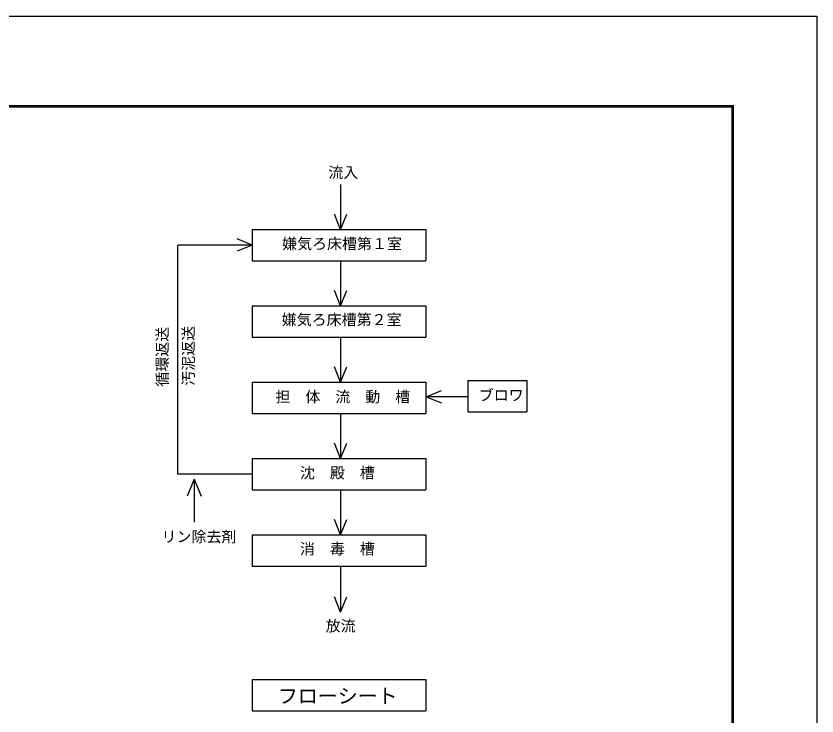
# Model space of a CAD drawing. Units: millimetres, scale not verified. Extents: x -23960 to 8910, y -6308 to 6308.
# Drawn here: x 4095 to 8910, y 2100 to 6308 of the extents above; entities that cross this region are included whole.
import ezdxf
from ezdxf.enums import TextEntityAlignment as Align

# ---------------------------------------------------------------- set-up
doc = ezdxf.new("R2010")
doc.units = ezdxf.units.MM
doc.header["$LTSCALE"] = 30
for name, color, linetype, lineweight in [('0-B_水管', 7, 'Continuous', 25), ('1-4_図面枠', 7, 'Continuous', 25), ('1-5_Axis_waku', 7, 'Continuous', 25)]:
    doc.layers.add(name, color=color, linetype=linetype, lineweight=lineweight)
doc.styles.add('ＭＳ ゴシック', font='')
doc.styles.get('ＭＳ ゴシック').set_extended_font_data('MS Gothic')

msp = doc.modelspace()

# ---------------------------------------------------------------- linework, layer by layer
at = {"layer": '0-B_水管'}
for p, q in [((6045.74, 5294.9), (6045.74, 5024.91)), ((6045.74, 5024.91), (6008.64, 5116.52)), ((6045.74, 5024.91), (6082.83, 5116.52)), ((5515.44, 5024.91), (5515.44, 4836.71)), ((5515.44, 5024.91), (6557.85, 5024.91)), ((6557.85, 5024.91), (6557.85, 4837.06)), ((5515.44, 4930.81), (5423.83, 4967.9)), ((5515.44, 4930.81), (5068.6, 4930.81)), ((5515.44, 4930.81), (5423.83, 4893.72)), ((5515.44, 4835.91), (6557.85, 4835.91)), ((6045.74, 4835.91), (6045.74, 4565.91)), ((6045.74, 4565.91), (6008.65, 4657.52)), ((6045.74, 4565.91), (6082.83, 4657.52)), ((5515.44, 4565.91), (5515.44, 4376.92)), ((5515.44, 4376.92), (6557.85, 4376.92)), ((6045.74, 4376.92), (6045.74, 4106.92)), ((6045.74, 4106.92), (6008.65, 4198.53)), ((6045.74, 4106.92), (6082.83, 4198.53)), ((5515.44, 4106.92), (5515.44, 3918.73)), ((5515.44, 4106.92), (6557.85, 4106.92)), ((6557.85, 4106.92), (6557.85, 3919.07)), ((6811.88, 4116.43), (6811.88, 3928.24)), ((6560.97, 4019.05), (6652.59, 4056.14)), ((6560.97, 4019.05), (6652.59, 3981.96)), ((6811.88, 4019.05), (6560.97, 4019.05)), ((5515.44, 3917.92), (6557.85, 3917.92)), ((6045.74, 3917.92), (6045.74, 3647.93)), ((6811.88, 3927.44), (7164.9, 3927.44)), ((6045.74, 3647.93), (6008.64, 3739.54)), ((6045.74, 3647.93), (6082.83, 3739.54)), ((5515.44, 3647.93), (5515.44, 3459.74)), ((5515.44, 3647.93), (6557.85, 3647.93)), ((6557.85, 3647.93), (6557.85, 3460.08)), ((5165.79, 3523.3), (5124.58, 3421.51)), ((5165.79, 3523.3), (5165.79, 3264.89)), ((5165.79, 3523.3), (5207, 3421.51)), ((5515.44, 3458.93), (6557.85, 3458.93)), ((6045.74, 3459.74), (6045.74, 3189.74)), ((6045.74, 3189.74), (6008.64, 3281.35)), ((6045.74, 3189.74), (6082.83, 3281.35)), ((5515.44, 3188.94), (5515.44, 3000.75)), ((5515.44, 3188.94), (6557.85, 3188.94)), ((6557.85, 3188.94), (6557.85, 3001.09)), ((5515.44, 2999.94), (6557.85, 2999.94)), ((6045.74, 2993.98), (6045.74, 2723.99)), ((6045.74, 2723.99), (6008.64, 2815.6)), ((6045.74, 2723.99), (6082.83, 2815.6)), ((5515.44, 2319.15), (5515.44, 2130.96)), ((5515.44, 2319.15), (6557.85, 2319.15)), ((6557.85, 2319.15), (6557.85, 2131.31)), ((5515.44, 2130.16), (6557.85, 2130.16))]:
    msp.add_line(p, q, dxfattribs=at)
for points in [[(5515.44, 3553.83), (5068.6, 3553.83), (5068.6, 4930.81)], [(5515.44, 4565.91), (6557.85, 4565.91), (6557.85, 4376.92)], [(6811.88, 4116.43), (7164.9, 4116.43), (7164.9, 3927.44)]]:
    msp.add_lwpolyline(points, dxfattribs=at)
at = {"layer": '1-4_図面枠'}
msp.add_lwpolyline([(-8910, -6307.5), (-8910, 6307.5), (8910, 6307.5), (8910, -6307.5)], close=True, dxfattribs=at)
at = {"layer": '1-5_Axis_waku'}
for p, q in [((-7778.4, 5769.9), (8408.4, 5769.9)), ((-7777.8, 5769.3), (8407.8, 5769.3)), ((-7777.2, 5768.7), (8407.2, 5768.7)), ((-7776.6, 5768.1), (8406.6, 5768.1)), ((-7776, 5767.5), (8406, 5767.5)), ((-7775.4, 5766.9), (8405.4, 5766.9)), ((-7774.8, 5766.3), (8404.8, 5766.3)), ((-7774.2, 5765.7), (8404.2, 5765.7)), ((-7773.6, 5765.1), (8403.6, 5765.1)), ((-7773, 5764.5), (8403, 5764.5)), ((-7772.4, 5763.9), (8402.4, 5763.9)), ((-7771.8, 5763.3), (8401.8, 5763.3)), ((-7771.2, 5762.7), (8401.2, 5762.7)), ((-7770.6, 5762.1), (8400.6, 5762.1)), ((-7770, 5761.5), (8400, 5761.5)), ((8400, -5806.5), (8400, 5761.5)), ((8400.6, -5807.1), (8400.6, 5762.1)), ((8401.2, -5807.7), (8401.2, 5762.7)), ((8401.8, -5808.3), (8401.8, 5763.3)), ((8402.4, -5808.9), (8402.4, 5763.9)), ((8403, -5809.5), (8403, 5764.5)), ((8403.6, -5810.1), (8403.6, 5765.1)), ((8404.2, -5810.7), (8404.2, 5765.7)), ((8404.8, -5811.3), (8404.8, 5766.3)), ((8405.4, -5811.9), (8405.4, 5766.9)), ((8406, -5812.5), (8406, 5767.5)), ((8406.6, -5813.1), (8406.6, 5768.1)), ((8407.2, -5813.7), (8407.2, 5768.7)), ((8407.8, -5814.3), (8407.8, 5769.3)), ((8408.4, -5814.9), (8408.4, 5769.9))]:
    msp.add_line(p, q, dxfattribs=at)

# ---------------------------------------------------------------- texts
at = {"layer": '0-B_水管', "color": 4, "style": 'ＭＳ ゴシック'}
for s, height, p in [('流入', 65.98, (5972.23, 5314.62)), ('嫌気ろ床槽第１室', 65.98, (5694.84, 4886.48)), ('嫌気ろ床槽第２室', 65.98, (5692.35, 4429.83)), ('担\u3000体\u3000流\u3000動\u3000槽', 65.98, (5654.57, 3966.31)), ('ブロワ', 65.98, (6876.38, 3975.81)), ('沈\u3000殿\u3000槽', 65.98, (5801.64, 3509.11)), ('リン除去剤', 65.98, (4969.49, 3125.22)), ('消\u3000毒\u3000槽', 65.98, (5801.64, 3051.97)), ('フローシート ', 87.98, (5668.95, 2150.13))]:
    msp.add_text(s, height=height, dxfattribs=at).set_placement(p, align=Align.BOTTOM_LEFT)
for s, rotation, p in [('循環返送', 90, (5026.72, 4078.91)), ('汚泥返送', 90, (5183.73, 4084.73)), ('放流', 0.001, (5956.4, 2588.83))]:
    msp.add_text(s, height=65.98, rotation=rotation, dxfattribs=at).set_placement(p, align=Align.BOTTOM_LEFT)

doc.saveas('drawing.dxf')
